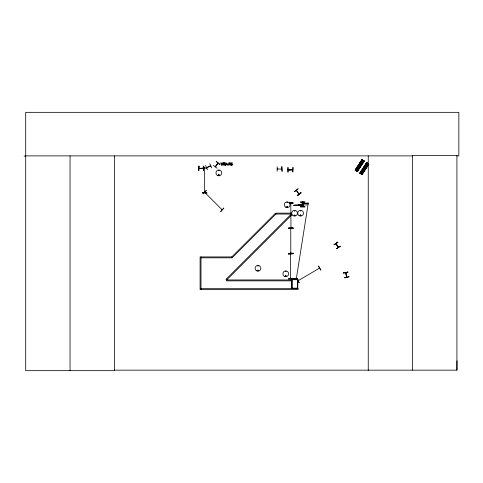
<?xml version="1.0" encoding="UTF-8"?>
<svg xmlns="http://www.w3.org/2000/svg" width="483" height="483" viewBox="0 0 483 483"><rect width="100%" height="100%" fill="white"/><g stroke="black" fill="none" stroke-linecap="round" stroke-linejoin="round"><path stroke-width="0.72" d="M456.592 155.882L458.85 155.882L458.85 112.334L25.708 112.334L25.708 370.666L114.447 370.666L114.386 370.159L456.924 370.159L456.99 360.819M206.501 167.631L206.869 167.438M221.896 209.29L222.083 209.779L204.647 192.3M221.812 209.501L222.246 209.634M204.87 168.386L204.641 168.036M204.623 192.657C204.255 191.503 205.746 193.037 204.762 192.186M204.864 192.27L204.641 192.626M290.754 228.658L290.802 253.279M290.965 227.759L290.802 227.245M290.802 252.814L290.802 253.231M290.549 278.293L290.784 278.691M290.784 278.613L290.784 278.208M218.455 174.943C219.421 176.446 219.185 173.94 218.594 174.761M257.554 270.468C258.713 269.116 258.242 271.796 257.602 270.571M257.699 270.383C258.23 271.603 258.429 269.417 257.723 270.468M287.367 202.389L286.902 202.262L287.397 202.329M286.836 206.881C287.663 205.933 287.288 207.817 286.878 206.953M285.996 271.386L285.525 271.319L285.966 271.494M285.465 275.853L285.99 276.155L285.634 275.696M294.817 210.872L294.316 210.805L294.799 210.805M294.884 215.358L294.298 215.515L294.769 215.164M294.974 215.466C294.31 213.74 293.869 216.855 295.016 215.358M300.348 210.805L300.843 210.739L300.378 210.866M300.287 215.358C301.217 214.343 300.583 216.529 300.36 215.219M308.196 203.639L296.206 279.488M319.517 268.119L298.301 280.605M319.553 268.3L319.178 268.53L319.45 268.107M204.846 168.386L204.846 168.066M204.635 192.27L204.659 192.639L204.659 168.018M204.834 192.62L204.834 192.234M290.977 227.698L290.802 203.047M290.573 278.293L290.603 278.709M345.659 272.684L345.919 273.1M346.589 276.681L346.848 277.097M302.412 204.218L302.509 204.635M335.926 243.643L338.317 247.417M338.36 247.447L338.124 247.163M257.783 265.789L258.182 266.091L257.837 265.753M302.877 204.538L302.412 204.538M297.703 279.259L297.673 288.556M360.886 173.651L361.369 173.427L361.139 173.186L361.423 173.397M215.213 166.641L218.099 163.2L215.376 166.901M218.02 163.218L215.333 166.792M299.098 194.069L296.484 190.38M292.752 169.835L288.11 169.931L292.752 169.835L292.239 169.835M198.918 168.277L203.488 168.277L203.5 168.609M277.2 168.911L277.665 168.911M355.204 170.082L362.027 159.607M355.307 170.149L362.129 159.674M355.416 170.221L362.238 159.746L355.452 170.245M355.983 169.714L361.966 160.447M362.51 159.921L355.663 170.384L362.528 159.933M356.194 169.847L361.858 161.25M355.983 170.577L356.575 170.964M356.852 171.145L363.693 160.682L356.889 171.169M357.015 171.248L363.844 160.779M363.928 160.833L357.094 171.302L363.965 160.857M357.245 171.399L364.067 160.924M357.354 171.471L364.212 161.02L361.984 159.577L355.168 170.058L357.402 171.501L364.224 161.026M359.799 173.149L366.621 162.674L368.861 164.117L362.033 174.586L359.799 173.149L366.669 162.705M359.968 173.258L366.772 162.771M360.101 173.343L366.881 162.837M360.185 173.397L367.044 162.946M360.306 173.482L367.128 163L360.342 173.506M360.469 173.584L367.255 163.085M360.481 173.59L367.303 163.115M360.626 173.675L361.218 174.061M361.809 173.566L367.792 164.298M368.318 163.761L361.489 174.236L368.336 163.773M362.057 173.729L368.04 164.462M361.737 174.399L368.559 163.924L362.184 173.814M361.888 174.496L368.728 164.033M361.99 174.562L368.813 164.087M298.633 280.382L298.15 280.454L298.579 280.448M213.383 165.415L217.066 168.199M216.263 161.491L219.874 164.377M219.831 164.431L216.251 161.509M287.463 207.201C287.596 205.42 286.033 207.654 287.355 207.243M288.134 169.702L288.647 169.702L288.152 169.889M292.752 169.672L292.336 169.859M203.476 168.458L199.014 168.489M277.248 168.911L281.788 169.11M202.902 193.701L206.156 190.435M203.035 193.84L206.277 190.556M291.708 288.46L297.769 288.46M290.603 254.456L290.784 254.004L290.573 254.475M218.69 174.864C220.043 174.774 218.038 175.897 218.805 174.755M206.573 167.571L210.709 165.741M210.316 165.886L210.642 165.747M210.763 165.929L206.567 167.83M300.927 192.795L297.305 195.669L300.909 192.771M297.19 195.512L300.945 192.826M297.293 195.651L301.042 192.965M334.007 244.772L337.889 242.285M336.083 243.975L336.059 243.51L338.498 247.362M336.53 248.715L340.43 246.252M318.611 266.067L320.923 270.057M290.965 253.273L290.959 252.808M205.583 165.597L207.467 169.817M209.797 163.707L211.717 167.903M218.823 170.264L218.823 170.747L218.95 170.282M294.63 211.029L294.606 210.666M300.48 214.929C299.339 216.432 302.219 215.176 300.39 215.001M285.562 275.576C287.451 275.956 284.312 276.765 285.767 275.521M343.425 272.913L347.971 272.098L343.419 272.895M343.461 273.082L347.959 272.032M344.536 277.701L349.034 276.656M344.578 277.87L349.076 276.844M281.402 168.887L281.758 168.899M202.431 167.921L207.044 167.957M288.182 169.702L292.704 169.672L288.23 169.883M287.892 172.093L287.886 167.474M202.431 192.711L207.05 192.928L202.431 192.699M289.232 202.8L293.193 203.029L289.232 203.041M289.232 202.993L293.193 202.963M290.965 203.089L290.965 203.554L290.965 203.041M288.574 228.006L293.193 227.747L288.574 228.03M288.574 228.338L293.193 228.544L288.574 228.32M288.574 228.544L293.193 228.483M288.574 253.527L293.193 253.261L288.574 253.545M288.574 253.358L293.193 253.291M288.375 278.788L292.988 278.757M288.375 278.957L292.994 278.951M24.15 156.063L25.708 156.057M25.708 155.882L412.591 155.882M277.2 166.683L277.139 171.302M281.818 166.683L282.054 171.302M198.905 168.555L203.548 168.555M198.905 168.609L203.548 168.609M198.664 170.668L198.918 166.049L198.682 170.668M282.072 171.302L281.849 166.683M300.36 202.057L304.978 202.039M302.183 203.289L307.17 203.222M302.183 203.415L307.17 203.482M302.412 204.122L302.926 204.218M302.412 204.315L302.926 204.315M302.412 204.442L302.926 204.442M302.412 204.635L302.926 204.635M298.349 204.87L307.387 204.87M302.358 204.973L302.811 204.997L302.358 205.227M302.811 205.021L295.24 205.178M293.579 205.233L302.811 205.178M293.531 205.233L299.333 205.233M300.36 206.748L304.978 206.748M300.36 206.923L304.978 206.941M200.994 257.825L231.774 257.825L231.774 256.932L275.292 213.408L275.926 214.041L291.315 214.041L291.949 214.675L226.666 279.959L226.666 280.858L291.038 280.858L291.038 279.959L226.666 279.959L226.032 279.325L291.315 214.041L291.315 213.148L275.926 213.148L275.926 214.041L232.408 257.566L231.774 256.932L200.101 256.932L200.101 289.577L298.126 289.577L298.126 288.677L200.994 288.677M297.769 288.538L291.611 288.556L291.611 278.939L297.769 278.939L297.769 288.556M291.611 278.969L297.769 278.969M291.611 279.228L297.769 279.228M297.769 279.325L291.708 279.422M291.611 279.422L297.769 279.422M291.611 279.488L297.769 279.488M291.611 279.705L297.769 279.705M291.611 288.17L297.769 288.17M356.75 170.318L356.249 170.559M298.965 194.16L296.23 190.423M291.672 279.259L291.708 288.556M361.441 160.736L363.373 161.998M366.078 163.834L368.016 165.095M360.976 161.449L362.908 162.711M365.619 164.54L367.551 165.802M360.282 162.511L362.22 163.773M364.925 165.609L366.857 166.864M359.666 163.453L361.598 164.715M364.309 166.55L366.241 167.806M358.972 164.516L360.91 165.778M363.614 167.613L365.546 168.869M356.007 169.08L357.939 170.336M360.644 172.171L362.582 173.433M355.482 169.177L358.06 170.855M360.125 172.268L362.703 173.952M355.434 169.255L358.012 170.934M360.07 172.353L362.648 174.031M356.49 170.107L356.798 170.306M290.983 227.342L290.965 227.71M340.4 246.197L336.512 248.691M335.848 243.613L338.354 247.525M318.442 266.163L320.778 270.148M345.816 272.647L346.872 276.994M345.641 272.623L346.697 277.145L345.593 272.635M288.055 167.474L288.085 172.093M456.924 370.159L456.924 155.381L412.591 155.381L412.591 370.159M368.251 155.882L368.251 370.666M308.196 202.775L308.196 203.929M307.17 202.775L307.17 203.929M304.978 202.069L300.36 202.069M303.185 202.069L303.161 206.688M302.992 202.069L302.956 206.688L302.926 202.069M302.346 202.069L302.4 206.688M302.177 202.069L302.159 206.688M297.413 288.556L297.413 279.277L297.383 288.556M290.603 254.04L290.603 278.661M200.994 256.932L200.994 289.577M198.887 166.049L198.857 170.668M114.38 155.882L114.447 370.666M70.047 155.882L70.047 370.666M230.995 163.326C231.888 164.794 233.15 164.715 230.965 165.108C232.534 166.104 233.295 163.677 231.399 163.683C231.466 162.771 233.615 163.169 231.472 162.819A0.779 0.779 0 0 0 231.109 163.079L230.995 163.326M359.799 164.455C360.324 166.448 361.393 163.157 359.799 164.455M364.442 167.553C364.961 169.539 366.036 166.255 364.442 167.553M223.43 162.813L222.941 164.86L222.452 162.813L222.12 162.813L221.631 164.842L221.142 162.813L220.809 162.813L221.431 165.252L221.788 165.252L222.277 163.23L222.772 165.252L223.134 165.252L223.75 162.813L223.43 162.813M363.144 161.195L356.72 171.054L363.15 161.201M223.804 208.076L220.743 211.542L223.804 208.076M226.346 163.52L225.905 162.705L225.905 165.252L226.213 163.888L226.684 163.665L227.342 165.252L227.258 163.652L226.346 163.52M298.083 188.829L294.467 191.709L298.071 188.811M337.78 242.116L334.019 244.803L337.768 242.098M296.985 278.552L299.098 282.67L296.985 278.552M225.658 164.963L225.15 164.902L225.108 163.677L225.676 163.423L224.8 162.898C224.45 163.345 224.68 166.074 225.676 164.963M292.994 167.444L292.764 172.063L292.97 167.444M292.988 253.72L288.375 254.004L292.988 253.72M224.347 162.801L223.997 163.115L224.347 162.801M229.304 162.813L228.845 162.813L228.845 165.252L229.147 163.151L230.59 165.252L230.59 162.813L230.288 164.745L229.304 162.813M224.329 163.423L224.021 163.423L224.021 165.252L224.329 165.252L224.329 163.423M203.79 166.049L203.536 170.668L203.772 166.049M291.986 279.283L291.967 288.556L291.998 279.307M285.707 207.213A2.874 2.874 0 0 0 290.017 204.726A2.874 2.874 0 0 0 285.707 202.238A2.874 2.874 0 0 0 285.707 207.213M217.428 175.432A2.922 2.922 0 0 0 221.806 172.902A2.922 2.922 0 0 0 217.428 170.372A2.922 2.922 0 0 0 217.428 175.432M284.33 276.27A2.88 2.88 0 0 0 288.647 273.776A2.88 2.88 0 0 0 284.33 271.283A2.88 2.88 0 0 0 284.33 276.27M299.158 215.702A2.886 2.886 0 0 0 303.481 213.202A2.886 2.886 0 0 0 299.158 210.703A2.886 2.886 0 0 0 299.158 215.702M293.127 215.702A2.886 2.886 0 0 0 297.456 213.202A2.886 2.886 0 0 0 293.127 210.703A2.886 2.886 0 0 0 293.127 215.702M256.564 270.794A2.874 2.874 0 0 0 260.874 268.306A2.874 2.874 0 0 0 256.564 265.819A2.874 2.874 0 0 0 256.564 270.794"/></g></svg>
